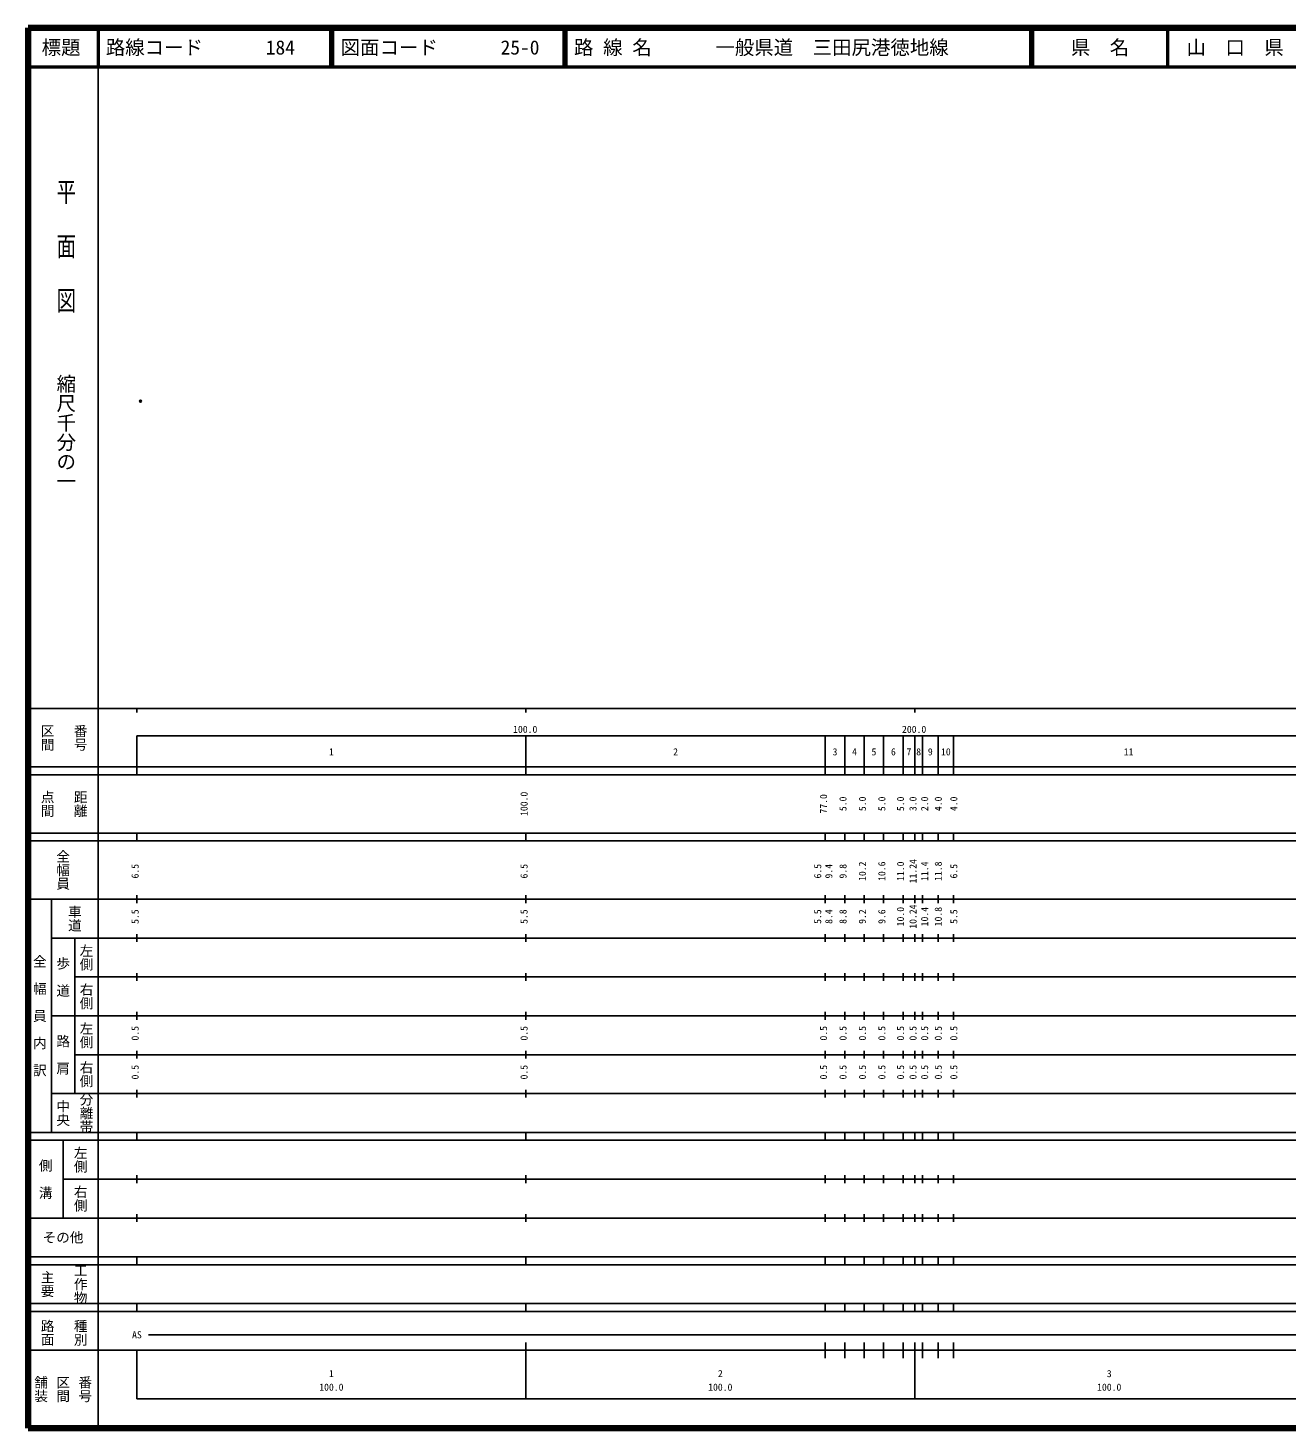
# Model space of a CAD drawing. Units: millimetres on the paper. Extents: x 40 to 680, y 20 to 380.
# Drawn here: x 40 to 363.7, y 20 to 380 of the extents above; entities that cross this region are included whole.
import ezdxf
from ezdxf.enums import TextEntityAlignment as Align

# ---------------------------------------------------------------- set-up
doc = ezdxf.new("R2010")
doc.units = ezdxf.units.MM
doc.header["$PDMODE"] = 32
doc.header["$PDSIZE"] = 0.5
doc.layers.add('M-OTRS', color=6, linetype='Continuous')
doc.layers.add('M-TTL-TXT', color=7, linetype='Continuous')
for name, color, linetype, lineweight in [('M-TTL', 2, 'Continuous', 140), ('M-TTL-BAND', 7, 'Continuous', 25), ('M-TTL-LINE', 7, 'Continuous', 50)]:
    doc.layers.add(name, color=color, linetype=linetype, lineweight=lineweight)
doc.styles.add('@ＭＳ ゴシック', font='')
doc.styles.add('ＭＳ ゴシック', font='')
doc.styles.get('@ＭＳ ゴシック').set_extended_font_data('@MS Gothic')
doc.styles.get('ＭＳ ゴシック').set_extended_font_data('MS Gothic')

msp = doc.modelspace()

# ---------------------------------------------------------------- linework, layer by layer
at = {"layer": 'M-OTRS'}
msp.add_point((68.93, 284.055), dxfattribs=at)
at = {"layer": 'M-TTL'}
for p, q in [((40, 380), (40, 20)), ((680, 380), (40, 380)), ((40, 20), (680, 20))]:
    msp.add_line(p, q, dxfattribs=at)
at = {"layer": 'M-TTL-BAND'}
for p, q in [((58, 370), (58, 20)), ((40, 205), (579, 205)), ((68, 205), (68, 204)), ((168, 205), (168, 204)), ((268, 205), (268, 204)), ((68, 198), (579, 198)), ((68, 198), (68, 188)), ((168, 188), (168, 198)), ((245, 188), (245, 198)), ((250, 188), (250, 198)), ((255, 188), (255, 198)), ((260, 188), (260, 198)), ((265, 188), (265, 198)), ((268, 188), (268, 198)), ((270, 188), (270, 198)), ((274, 188), (274, 198)), ((278, 188), (278, 198)), ((40, 190), (579, 190)), ((40, 188), (579, 188)), ((40, 173), (579, 173)), ((68, 171), (68, 173)), ((168, 171), (168, 173)), ((245, 171), (245, 173)), ((250, 171), (250, 173)), ((255, 171), (255, 173)), ((260, 171), (260, 173)), ((265, 171), (265, 173)), ((268, 171), (268, 173)), ((270, 171), (270, 173)), ((274, 171), (274, 173)), ((278, 171), (278, 173)), ((40, 171), (579, 171)), ((40, 156), (579, 156)), ((46, 96), (46, 156)), ((68, 155), (68, 157)), ((168, 155), (168, 157)), ((245, 155), (245, 157)), ((250, 155), (250, 157)), ((255, 155), (255, 157)), ((260, 155), (260, 157)), ((265, 155), (265, 157)), ((268, 155), (268, 157)), ((270, 155), (270, 157)), ((274, 155), (274, 157)), ((278, 155), (278, 157)), ((46, 146), (579, 146)), ((52, 146), (52, 106)), ((68, 145), (68, 147)), ((168, 145), (168, 147)), ((245, 145), (245, 147)), ((250, 145), (250, 147)), ((255, 145), (255, 147)), ((260, 145), (260, 147)), ((265, 145), (265, 147)), ((268, 145), (268, 147)), ((270, 145), (270, 147)), ((274, 145), (274, 147)), ((278, 145), (278, 147)), ((68, 135), (68, 137)), ((168, 135), (168, 137)), ((245, 135), (245, 137)), ((250, 135), (250, 137)), ((255, 135), (255, 137)), ((260, 135), (260, 137)), ((265, 135), (265, 137)), ((268, 135), (268, 137)), ((270, 135), (270, 137)), ((274, 135), (274, 137)), ((278, 135), (278, 137)), ((52, 136), (579, 136)), ((46, 126), (579, 126)), ((68, 125), (68, 127)), ((168, 125), (168, 127)), ((245, 125), (245, 127)), ((250, 125), (250, 127)), ((255, 125), (255, 127)), ((260, 125), (260, 127)), ((265, 125), (265, 127)), ((268, 125), (268, 127)), ((270, 125), (270, 127)), ((274, 125), (274, 127)), ((278, 125), (278, 127)), ((52, 116), (579, 116)), ((68, 115), (68, 117)), ((168, 115), (168, 117)), ((245, 115), (245, 117)), ((250, 115), (250, 117)), ((255, 115), (255, 117)), ((260, 115), (260, 117)), ((265, 115), (265, 117)), ((268, 115), (268, 117)), ((270, 115), (270, 117)), ((274, 115), (274, 117)), ((278, 115), (278, 117)), ((46, 106), (579, 106)), ((68, 105), (68, 107)), ((168, 105), (168, 107)), ((245, 105), (245, 107)), ((250, 105), (250, 107)), ((255, 105), (255, 107)), ((260, 105), (260, 107)), ((265, 105), (265, 107)), ((268, 105), (268, 107)), ((270, 105), (270, 107)), ((274, 105), (274, 107)), ((278, 105), (278, 107)), ((40, 96), (579, 96)), ((40, 94), (579, 94)), ((49, 94), (49, 74)), ((68, 94), (68, 96)), ((168, 94), (168, 96)), ((245, 94), (245, 96)), ((250, 94), (250, 96)), ((255, 94), (255, 96)), ((260, 94), (260, 96)), ((265, 94), (265, 96)), ((268, 94), (268, 96)), ((270, 94), (270, 96)), ((274, 94), (274, 96)), ((278, 94), (278, 96)), ((49, 84), (579, 84)), ((68, 83), (68, 85)), ((168, 83), (168, 85)), ((245, 83), (245, 85)), ((250, 83), (250, 85)), ((255, 83), (255, 85)), ((260, 83), (260, 85)), ((265, 83), (265, 85)), ((268, 83), (268, 85)), ((270, 83), (270, 85)), ((274, 83), (274, 85)), ((278, 83), (278, 85)), ((40, 74), (579, 74)), ((68, 73), (68, 75)), ((168, 73), (168, 75)), ((245, 73), (245, 75)), ((250, 73), (250, 75)), ((255, 73), (255, 75)), ((260, 73), (260, 75)), ((265, 73), (265, 75)), ((268, 73), (268, 75)), ((270, 73), (270, 75)), ((274, 73), (274, 75)), ((278, 73), (278, 75)), ((40, 64), (579, 64)), ((40, 62), (579, 62)), ((68, 62), (68, 64)), ((168, 62), (168, 64)), ((245, 62), (245, 64)), ((250, 62), (250, 64)), ((255, 62), (255, 64)), ((260, 62), (260, 64)), ((265, 62), (265, 64)), ((268, 62), (268, 64)), ((270, 62), (270, 64)), ((274, 62), (274, 64)), ((278, 62), (278, 64)), ((40, 52), (579, 52)), ((68, 50), (68, 52)), ((168, 50), (168, 52)), ((245, 50), (245, 52)), ((250, 50), (250, 52)), ((255, 50), (255, 52)), ((260, 50), (260, 52)), ((265, 50), (265, 52)), ((268, 50), (268, 52)), ((270, 50), (270, 52)), ((274, 50), (274, 52)), ((278, 50), (278, 52)), ((40, 50), (579, 50)), ((71, 44), (565, 44)), ((40, 40), (579, 40)), ((68, 40), (68, 27.5)), ((168, 27.5), (168, 42)), ((245, 38), (245, 42)), ((250, 38), (250, 42)), ((255, 38), (255, 42)), ((260, 38), (260, 42)), ((265, 38), (265, 42)), ((268, 27.5), (268, 42)), ((270, 38), (270, 42)), ((274, 38), (274, 42)), ((278, 38), (278, 42)), ((68, 27.5), (579, 27.5))]:
    msp.add_line(p, q, dxfattribs=at)
at = {"layer": 'M-TTL-LINE'}
for p, q in [((58, 380), (58, 370)), ((117.75, 380), (117.75, 370)), ((118.25, 380), (118.25, 370)), ((177.75, 380), (177.75, 370)), ((178.25, 380), (178.25, 370)), ((297.75, 380), (297.75, 370)), ((298.25, 380), (298.25, 370)), ((333, 380), (333, 370)), ((40, 370), (680, 370))]:
    msp.add_line(p, q, dxfattribs=at)

# ---------------------------------------------------------------- texts
at = {"layer": 'M-TTL-BAND', "style": '@ＭＳ ゴシック', "width": 1.4}
msp.add_text('平  面  図', height=3.666, rotation=270, dxfattribs=at).set_placement((49.777, 306.475), align=Align.MIDDLE_RIGHT)
at = {"layer": 'M-TTL-BAND', "style": '@ＭＳ ゴシック'}
msp.add_text('縮尺千分の一', height=3.666, rotation=270, dxfattribs=at).set_placement((49.777, 261.03), align=Align.MIDDLE_RIGHT)
for s, p in [('区間', (45, 197.5)), ('番号', (53.5, 197.5)), ('点間', (45, 180.5)), ('距離', (53.5, 180.5)), ('全幅員', (49, 163.5)), ('車道', (52, 151)), ('左側', (55, 141)), ('全\u3000幅\u3000員\u3000内\u3000訳', (43, 126)), ('歩\u3000道', (49, 136)), ('右側', (55, 131)), ('左側', (55, 121)), ('路\u3000肩', (49, 116)), ('右側', (55, 111)), ('分離帯', (55, 101)), ('中央', (49, 101)), ('左側', (53.5, 89)), ('側\u3000溝', (44.5, 84)), ('右側', (53.5, 79)), ('工作物', (53.5, 57)), ('主要', (45, 57)), ('路面', (45, 44.5)), ('種別', (53.5, 44.5)), ('舗装', (43.333, 30)), ('区間', (49, 30)), ('番号', (54.667, 30))]:
    msp.add_text(s, height=2.566, rotation=270, dxfattribs=at).set_placement(p, align=Align.MIDDLE_CENTER)
at = {"layer": 'M-TTL-BAND', "style": 'ＭＳ ゴシック'}
for s, p in [('100.0', (167.844, 198.195)), ('200.0', (267.844, 198.195)), ('1', (118, 192.405)), ('2', (206.5, 192.405)), ('3', (247.5, 192.405)), ('4', (252.5, 192.405)), ('5', (257.5, 192.405)), ('6', (262.5, 192.405)), ('7', (266.5, 192.405)), ('8', (269, 192.405)), ('9', (272, 192.405)), ('10', (276, 192.405)), ('11', (323, 192.405)), ('AS', (68, 42.5)), ('1', (118, 32.523)), ('2', (218, 32.523)), ('3', (318, 32.523)), ('100.0', (118, 29.033)), ('100.0', (218, 29.033)), ('100.0', (318, 29.033))]:
    msp.add_text(s, height=1.833, dxfattribs=at).set_placement(p, align=Align.BOTTOM_CENTER)
for s, p in [('100.0', (169, 180.5)), ('77.0', (246, 180.5)), ('5.0', (251, 180.5)), ('5.0', (256, 180.5)), ('5.0', (261, 180.5)), ('5.0', (265.8, 180.5)), ('3.0', (269, 180.5)), ('2.0', (272, 180.5)), ('4.0', (275.5, 180.5)), ('4.0', (279.5, 180.5)), ('11.24', (269, 163.174)), ('6.5', (69, 163.174)), ('6.5', (169, 163.174)), ('6.5', (244.5, 163.174)), ('9.4', (247.37, 163.174)), ('9.8', (251, 163.174)), ('10.2', (256, 163.174)), ('10.6', (261, 163.174)), ('11.0', (265.8, 163.174)), ('11.4', (272, 163.174)), ('11.8', (275.5, 163.174)), ('6.5', (279.5, 163.174)), ('5.5', (69, 151.5)), ('5.5', (169, 151.5)), ('5.5', (244.5, 151.5)), ('8.4', (247.37, 151.5)), ('8.8', (251, 151.5)), ('9.2', (256, 151.5)), ('9.6', (261, 151.5)), ('10.0', (265.8, 151.5)), ('10.24', (269, 151.5)), ('10.4', (272, 151.5)), ('10.8', (275.5, 151.5)), ('5.5', (279.5, 151.5)), ('0.5', (69, 121.5)), ('0.5', (169, 121.5)), ('0.5', (246, 121.5)), ('0.5', (251, 121.5)), ('0.5', (256, 121.5)), ('0.5', (261, 121.5)), ('0.5', (265.8, 121.5)), ('0.5', (269, 121.5)), ('0.5', (272, 121.5)), ('0.5', (275.5, 121.5)), ('0.5', (279.5, 121.5)), ('0.5', (69, 111.5)), ('0.5', (169, 111.5)), ('0.5', (246, 111.5)), ('0.5', (251, 111.5)), ('0.5', (256, 111.5)), ('0.5', (261, 111.5)), ('0.5', (265.8, 111.5)), ('0.5', (269, 111.5)), ('0.5', (272, 111.5)), ('0.5', (275.5, 111.5)), ('0.5', (279.5, 111.5))]:
    msp.add_text(s, height=1.833, rotation=90, dxfattribs=at).set_placement(p, align=Align.BOTTOM_CENTER)
msp.add_text('その他', height=2.566, dxfattribs=at).set_placement((49, 69), align=Align.MIDDLE_CENTER)
at = {"layer": 'M-TTL-TXT', "style": 'ＭＳ ゴシック'}
for s, p in [('標題', (48.5, 375)), ('県\u3000名', (315.625, 375)), ('山\u3000口\u3000県', (350.375, 375))]:
    msp.add_text(s, height=3.666, dxfattribs=at).set_placement(p, align=Align.MIDDLE_CENTER)
for s, p in [('路線コード', (60, 375)), ('184', (101.142, 375)), ('図面コード', (120.38, 375)), ('25-0', (161.521, 375)), ('路 線 名', (180.38, 375)), ('一般県道\u3000三田尻港徳地線', (216.734, 375))]:
    msp.add_text(s, height=3.666, dxfattribs=at).set_placement(p, align=Align.MIDDLE_LEFT)

doc.saveas('drawing.dxf')
